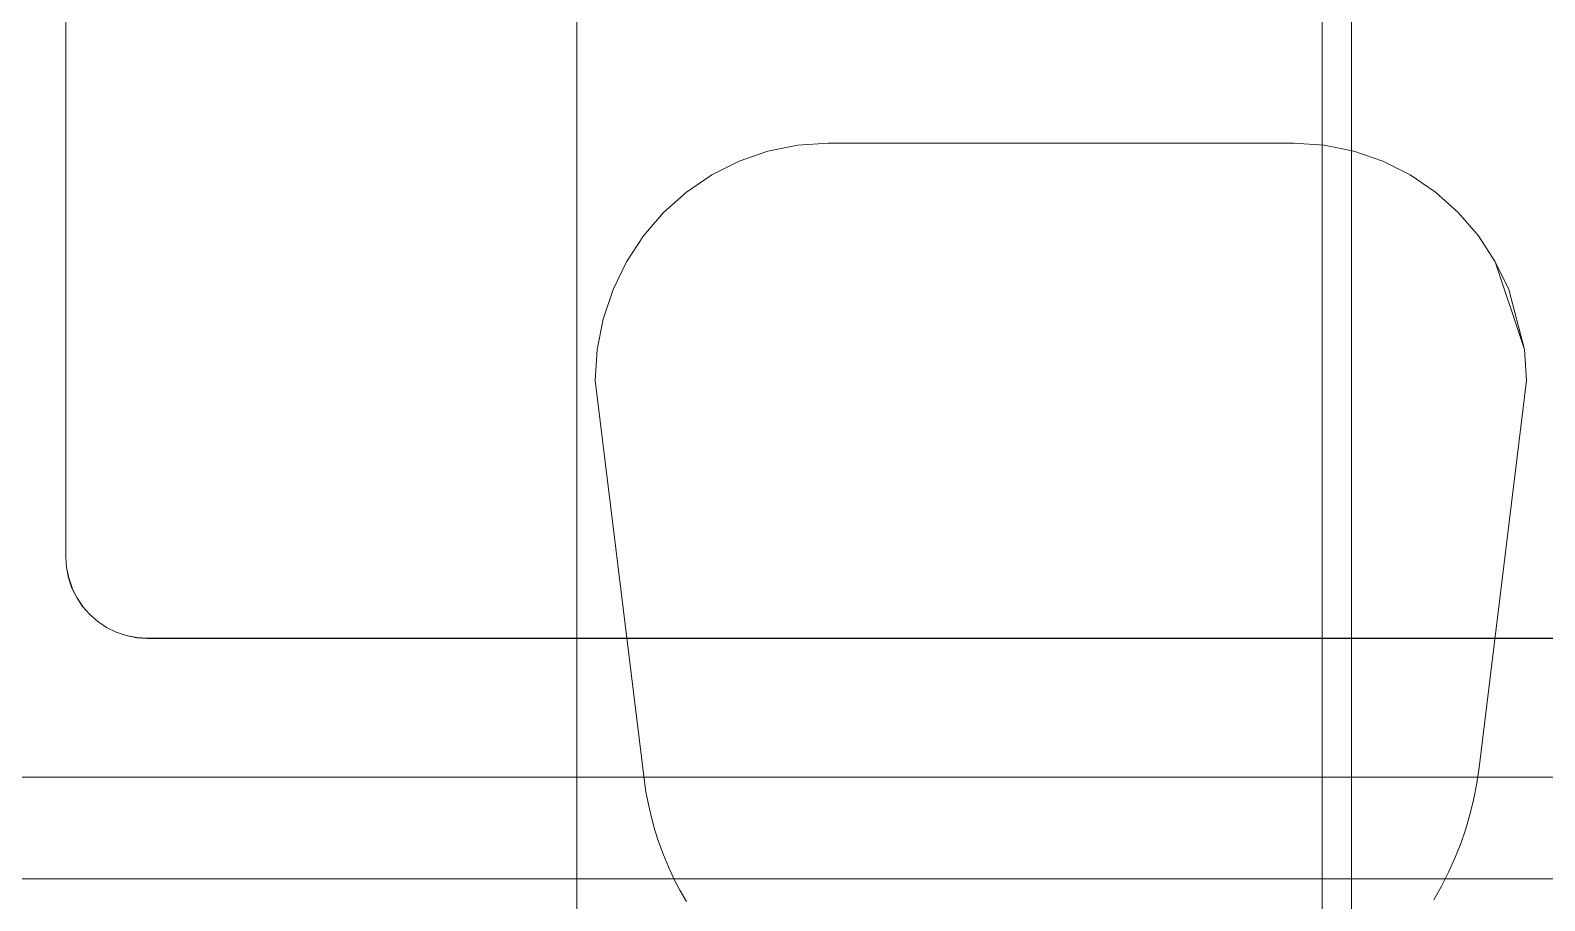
# Model space of a CAD drawing. Extents: x -566 to 72611, y -487 to 32334.
# Drawn here: x 109.22 to 133.65, y 90.65 to 104.69 of the extents above; entities that cross this region are included whole.
import ezdxf

# ---------------------------------------------------------------- set-up
doc = ezdxf.new("R2010")
doc.units = 0
doc.header["$LTSCALE"] = 0.5
doc.header["$MEASUREMENT"] = 0
doc.layers.add('ceilling', color=141, linetype='CONTINUOUS', lineweight=18)
doc.layers.add('floor', color=7, linetype='CONTINUOUS', lineweight=5, true_color=0xcfcfcf)
doc.layers.add('layout', color=7, linetype='CONTINUOUS', lineweight=5, true_color=0xcfcfcf)

msp = doc.modelspace()

# ---------------------------------------------------------------- hatches: boundary and pattern name
at = {"layer": 'floor'}
h = msp.add_hatch(dxfattribs=at)
h.set_pattern_fill('ANSI37', color=256, scale=100, angle=45)
h.set_pattern_definition([(90, (243.028, 267.632), (-12.5, 9e-16), []), (180, (243.028, 267.632), (-9e-16, -12.5), [])])
h.paths.add_polyline_path([(253.46925, 349.5), (154.11744, 349.5), (154.11744, 348.5), (101.14781, 348.5), (101.14781, 349.5), (0, 349.5), (0, 344.5), (36, 344.5, -0.33835703), (0, 308.66941), (0, 308.5), (0, 173.75), (253.46925, 173.75)])
h.paths.add_polyline_path([(36, 344.5), (0, 344.5), (0, 308.66941, 0.33835703)], flags=17)
h.paths.add_polyline_path([(253.46925, 173.75), (0, 173.75), (0, 173.74997), (0, 169.75), (253.46925, 169.75)])
h.paths.add_polyline_path([(253.46925, 169.75), (0, 169.75), (0, 149.21137), (36, 149.21137, -0.33835703), (0, 113.38078), (0, 113.21137), (0, 29.94998), (0, -5), (253.46925, -5)])
h.paths.add_polyline_path([(36, 149.21137), (0, 149.21137), (0, 113.38078, 0.33835703)], flags=17)
h.paths.add_polyline_path([(575.25, 169.75), (510, 169.75), (474.75, 169.75), (327.5, 169.75), (285.46925, 169.75), (285.46925, 165.75), (253.46925, 165.75), (253.46925, -5), (263.99725, -5), (263.99725, 95.99051), (287, 95.99051), (287, 97.5), (292, 97.5), (292, -5), (341.25, -5), (341.25, 13.02988), (341.25012, 15.02988), (346.24839, 15.02988, 0.36108524), (374.08728, 41.24999), (346.25012, 41.24999), (346.25012, 42.99999), (341.25, 42.99999), (341.25, 44.99999), (341.25, 97.5), (357.75, 97.5), (405.75, 97.5), (575.25, 97.5)])

# ---------------------------------------------------------------- linework, layer by layer
at = {"layer": 'ceilling'}
for p, q in [((130.06343, 169.75), (130.06343, -5)), ((0, 91), (341.25006, 91))]:
    msp.add_line(p, q, dxfattribs=at)
at = {"layer": 'layout'}
for points in [[(109.79432, 96.19363, 69.72025), (109.79249, 111.00927, 69.70786), (109.79249, 96.19356, 69.70786)], [(121.6016, 102.83761, 60.05685), (122.0919, 102.87045, 58.93004), (121.6016, 102.83761, 58.93004)], [(122.0919, 102.87045, 58.93004), (121.6016, 102.83761, 60.05685), (122.0919, 102.87045, 60.05685)], [(122.0919, 102.87045, 60.05685), (129.60402, 102.87045, 58.93004), (122.0919, 102.87045, 58.93004)], [(129.60402, 102.87045, 58.93004), (122.0919, 102.87045, 60.05685), (129.60402, 102.87045, 60.05685)], [(129.60402, 102.87045, 60.05685), (130.09428, 102.83761, 58.93004), (129.60402, 102.87045, 58.93004)], [(130.09428, 102.83761, 58.93004), (129.60402, 102.87045, 60.05685), (130.09428, 102.83761, 60.05685)], [(120.65452, 102.57882, 60.05685), (121.11973, 102.73995, 58.93004), (120.65452, 102.57882, 58.93004)], [(121.11973, 102.73995, 58.93004), (120.65452, 102.57882, 60.05685), (121.11973, 102.73995, 60.05685)], [(121.11973, 102.73995, 60.05685), (121.6016, 102.83761, 58.93004), (121.11973, 102.73995, 58.93004)], [(121.6016, 102.83761, 58.93004), (121.11973, 102.73995, 60.05685), (121.6016, 102.83761, 60.05685)], [(130.09428, 102.83761, 60.05685), (130.57615, 102.73995, 58.93004), (130.09428, 102.83761, 58.93004)], [(130.57615, 102.73995, 58.93004), (130.09428, 102.83761, 60.05685), (130.57615, 102.73995, 60.05685)], [(130.57615, 102.73995, 60.05685), (131.04139, 102.57882, 58.93004), (130.57615, 102.73995, 58.93004)], [(131.04139, 102.57882, 58.93004), (130.57615, 102.73995, 60.05685), (131.04139, 102.57882, 60.05685)], [(120.21385, 102.35714, 60.05685), (120.65452, 102.57882, 58.93004), (120.21385, 102.35714, 58.93004)], [(120.65452, 102.57882, 58.93004), (120.21385, 102.35714, 60.05685), (120.65452, 102.57882, 60.05685)], [(131.04139, 102.57882, 60.05685), (131.48204, 102.35714, 58.93004), (131.04139, 102.57882, 58.93004)], [(131.48204, 102.35714, 58.93004), (131.04139, 102.57882, 60.05685), (131.48204, 102.35714, 60.05685)], [(119.80534, 102.0787, 60.05685), (120.21385, 102.35714, 58.93004), (119.80534, 102.0787, 58.93004)], [(120.21385, 102.35714, 58.93004), (119.80534, 102.0787, 60.05685), (120.21385, 102.35714, 60.05685)], [(131.48204, 102.35714, 60.05685), (131.89058, 102.0787, 58.93004), (131.48204, 102.35714, 58.93004)], [(131.89058, 102.0787, 58.93004), (131.48204, 102.35714, 60.05685), (131.89058, 102.0787, 60.05685)], [(119.43596, 101.74826, 60.05685), (119.80534, 102.0787, 58.93004), (119.43596, 101.74826, 58.93004)], [(119.80534, 102.0787, 58.93004), (119.43596, 101.74826, 60.05685), (119.80534, 102.0787, 60.05685)], [(131.89058, 102.0787, 60.05685), (132.25996, 101.74826, 58.93004), (131.89058, 102.0787, 58.93004)], [(132.25996, 101.74826, 58.93004), (131.89058, 102.0787, 60.05685), (132.25996, 101.74826, 60.05685)], [(119.11204, 101.37155, 58.93004), (119.43596, 101.74826, 60.05685), (119.43596, 101.74826, 58.93004)], [(119.43596, 101.74826, 60.05685), (119.11204, 101.37155, 58.93004), (119.11204, 101.37155, 60.05685)], [(132.5839, 101.37155, 60.05685), (132.25996, 101.74826, 58.93004), (132.25996, 101.74826, 60.05685)], [(132.25996, 101.74826, 58.93004), (132.5839, 101.37155, 60.05685), (132.5839, 101.37155, 58.93004)], [(118.83903, 100.9548, 58.93004), (119.11204, 101.37155, 60.05685), (119.11204, 101.37155, 58.93004)], [(119.11204, 101.37155, 60.05685), (118.83903, 100.9548, 58.93004), (118.83903, 100.9548, 60.05685)], [(132.85685, 100.9548, 60.05685), (132.5839, 101.37155, 58.93004), (132.5839, 101.37155, 60.05685)], [(132.5839, 101.37155, 58.93004), (132.85685, 100.9548, 60.05685), (132.85685, 100.9548, 58.93004)], [(118.62175, 100.50534, 58.93004), (118.83903, 100.9548, 60.05685), (118.83903, 100.9548, 58.93004)], [(118.83903, 100.9548, 60.05685), (118.62175, 100.50534, 58.93004), (118.62175, 100.50534, 60.05685)], [(133.07417, 100.50534, 60.05685), (132.85685, 100.9548, 58.93004), (132.85685, 100.9548, 60.05685)], [(132.85685, 100.9548, 58.93004), (133.07417, 100.50534, 60.05685), (133.32795, 99.53927, 58.93004)], [(118.46385, 100.03085, 58.93004), (118.62175, 100.50534, 60.05685), (118.62175, 100.50534, 58.93004)], [(118.62175, 100.50534, 60.05685), (118.46385, 100.03085, 58.93004), (118.46385, 100.03085, 60.05685)], [(118.36796, 99.53927, 58.93004), (118.46385, 100.03085, 60.05685), (118.46385, 100.03085, 58.93004)], [(118.46385, 100.03085, 60.05685), (118.36796, 99.53927, 58.93004), (118.36796, 99.53927, 60.05685)], [(118.33586, 99.03927, 58.93004), (118.36796, 99.53927, 60.05685), (118.36796, 99.53927, 58.93004)], [(118.36796, 99.53927, 60.05685), (118.33586, 99.03927, 58.93004), (118.33586, 99.03927, 60.05685)], [(133.36009, 99.03927, 60.05685), (133.32795, 99.53927, 58.93004), (133.32795, 99.53927, 60.05685)], [(133.32795, 99.53927, 58.93004), (133.36009, 99.03927, 60.05685), (133.36009, 99.03927, 58.93004)], [(119.12327, 92.61398, 58.93004), (118.33586, 99.03927, 60.05685), (118.33586, 99.03927, 58.93004)], [(118.33586, 99.03927, 60.05685), (119.12327, 92.61398, 58.93004), (119.12327, 92.61398, 60.05685)], [(132.59486, 92.79513, 60.05685), (133.36009, 99.03927, 58.93004), (133.36009, 99.03927, 60.05685)], [(133.36009, 99.03927, 58.93004), (132.59486, 92.79513, 60.05685), (132.59486, 92.79513, 58.93004)], [(109.79249, 96.19356, 69.70786), (109.80555, 96.02215, 69.72025), (109.79432, 96.19363, 69.72025)], [(109.80555, 96.02215, 69.72025), (109.79249, 96.19356, 69.70786), (109.80372, 96.0219, 69.70786)], [(109.80372, 96.0219, 69.70786), (109.839, 95.85363, 69.72025), (109.80555, 96.02215, 69.72025)], [(109.839, 95.85363, 69.72025), (109.80372, 96.0219, 69.70786), (109.83729, 95.85317, 69.70786)], [(109.83729, 95.85317, 69.70786), (109.8943, 95.69094, 69.72025), (109.839, 95.85363, 69.72025)], [(109.8943, 95.69094, 69.72025), (109.83729, 95.85317, 69.70786), (109.89259, 95.69027, 69.70786)], [(109.89625, 95.69173, 69.72617), (109.839, 95.85363, 69.72025), (109.8943, 95.69094, 69.72025)], [(109.89259, 95.69027, 69.70786), (109.97023, 95.53686, 69.72025), (109.8943, 95.69094, 69.72025)], [(109.97023, 95.53686, 69.72025), (109.89259, 95.69027, 69.70786), (109.96876, 95.53597, 69.70786)], [(109.96876, 95.53597, 69.70786), (110.06569, 95.394, 69.72025), (109.97023, 95.53686, 69.72025)], [(110.06434, 95.39291, 69.70786), (109.96876, 95.53597, 69.70786), (110.06569, 95.394, 69.72025)], [(110.17897, 95.26482, 69.72025), (110.06434, 95.39291, 69.70786), (110.17775, 95.26357, 69.70786)], [(110.17775, 95.26357, 69.70786), (110.30812, 95.15157, 69.72025), (110.17897, 95.26482, 69.72025)], [(110.30812, 95.15157, 69.72025), (110.17775, 95.26357, 69.70786), (110.30702, 95.15014, 69.70786)], [(110.30812, 95.15157, 69.72025), (110.45106, 95.05611, 69.72025), (110.30702, 95.15014, 69.70786)], [(110.45008, 95.05456, 69.70786), (110.30702, 95.15014, 69.70786), (110.45106, 95.05611, 69.72025)], [(110.60511, 94.98012, 69.72025), (110.45008, 95.05456, 69.70786), (110.60438, 94.97848, 69.70786)], [(110.76783, 94.92489, 69.72025), (110.60438, 94.97848, 69.70786), (110.76735, 94.92318, 69.70786)], [(110.93629, 94.89138, 69.72025), (110.76735, 94.92318, 69.70786), (110.93605, 94.88961, 69.70786)], [(110.93605, 94.88961, 69.70786), (111.1078, 94.88015, 69.72025), (110.93629, 94.89138, 69.72025)], [(111.1078, 94.88015, 69.72025), (110.93605, 94.88961, 69.70786), (111.10768, 94.87835, 69.70786)], [(140.53297, 94.88015, 69.72025), (111.10768, 94.87835, 69.70786), (140.53297, 94.87835, 69.70786)], [(111.10768, 94.87835, 69.70786), (140.53297, 94.88015, 69.72025), (111.1078, 94.88015, 69.72025)], [(119.15342, 92.40451, 58.93004), (119.12327, 92.61398, 60.05685), (119.12327, 92.61398, 58.93004)], [(119.12327, 92.61398, 60.05685), (119.15342, 92.40451, 58.93004), (119.15342, 92.40451, 60.05685)], [(132.55833, 92.54476, 60.05685), (132.59486, 92.79513, 58.93004), (132.59486, 92.79513, 60.05685)], [(132.59486, 92.79513, 58.93004), (132.55833, 92.54476, 60.05685), (132.55833, 92.54476, 58.93004)], [(119.1923, 92.1965, 58.93004), (119.15342, 92.40451, 60.05685), (119.15342, 92.40451, 58.93004)], [(119.15342, 92.40451, 60.05685), (119.1923, 92.1965, 58.93004), (119.1923, 92.1965, 60.05685)], [(132.51036, 92.29647, 60.05685), (132.55833, 92.54476, 58.93004), (132.55833, 92.54476, 60.05685)], [(132.55833, 92.54476, 58.93004), (132.51036, 92.29647, 60.05685), (132.51036, 92.29647, 58.93004)], [(119.23991, 91.99044, 58.93004), (119.1923, 92.1965, 60.05685), (119.1923, 92.1965, 58.93004)], [(119.1923, 92.1965, 60.05685), (119.23991, 91.99044, 58.93004), (119.23991, 91.99044, 60.05685)], [(132.45106, 92.05075, 60.05685), (132.51036, 92.29647, 58.93004), (132.51036, 92.29647, 60.05685)], [(132.51036, 92.29647, 58.93004), (132.45106, 92.05075, 60.05685), (132.45106, 92.05075, 58.93004)], [(119.29612, 91.78659, 58.93004), (119.23991, 91.99044, 60.05685), (119.23991, 91.99044, 58.93004)], [(119.23991, 91.99044, 60.05685), (119.29612, 91.78659, 58.93004), (119.29612, 91.78659, 60.05685)], [(132.38054, 91.80807, 60.05685), (132.45106, 92.05075, 58.93004), (132.45106, 92.05075, 60.05685)], [(132.45106, 92.05075, 58.93004), (132.38054, 91.80807, 60.05685), (132.38054, 91.80807, 58.93004)], [(119.36082, 91.58541, 58.93004), (119.29612, 91.78659, 60.05685), (119.29612, 91.78659, 58.93004)], [(119.29612, 91.78659, 60.05685), (119.36082, 91.58541, 58.93004), (119.36082, 91.58541, 60.05685)], [(132.29896, 91.56906, 60.05685), (132.38054, 91.80807, 58.93004), (132.38054, 91.80807, 60.05685)], [(132.38054, 91.80807, 58.93004), (132.29896, 91.56906, 60.05685), (132.29896, 91.56906, 58.93004)], [(119.43394, 91.38729, 58.93004), (119.36082, 91.58541, 60.05685), (119.36082, 91.58541, 58.93004)], [(119.36082, 91.58541, 60.05685), (119.43394, 91.38729, 58.93004), (119.43394, 91.38729, 60.05685)], [(119.51524, 91.19247, 58.93004), (119.43394, 91.38729, 60.05685), (119.43394, 91.38729, 58.93004)], [(119.43394, 91.38729, 60.05685), (119.51524, 91.19247, 58.93004), (119.51524, 91.19247, 60.05685)], [(132.29896, 91.56906, 58.93004), (132.20649, 91.33419, 60.05685), (132.20649, 91.33419, 58.93004)], [(132.29896, 91.56906, 60.05685), (132.29896, 91.56906, 58.93004), (132.20649, 91.33419, 60.05685)], [(119.60472, 91.00143, 58.93004), (119.51524, 91.19247, 60.05685), (119.51524, 91.19247, 58.93004)], [(119.51524, 91.19247, 60.05685), (119.60472, 91.00143, 58.93004), (119.60472, 91.00143, 60.05685)], [(132.10337, 91.10409, 60.05685), (132.20649, 91.33419, 58.93004), (132.20649, 91.33419, 60.05685)], [(132.20649, 91.33419, 58.93004), (132.10337, 91.10409, 60.05685), (132.10337, 91.10409, 58.93004)], [(119.70207, 90.81454, 58.93004), (119.60472, 91.00143, 60.05685), (119.60472, 91.00143, 58.93004)], [(119.60472, 91.00143, 60.05685), (119.70207, 90.81454, 58.93004), (119.70207, 90.81454, 60.05685)], [(131.98982, 90.87911, 60.05685), (132.10337, 91.10409, 58.93004), (132.10337, 91.10409, 60.05685)], [(132.10337, 91.10409, 58.93004), (131.98982, 90.87911, 60.05685), (131.98982, 90.87911, 58.93004)], [(119.80723, 90.63192, 58.93004), (119.70207, 90.81454, 60.05685), (119.70207, 90.81454, 58.93004)], [(119.70207, 90.81454, 60.05685), (119.80723, 90.63192, 58.93004), (119.80723, 90.63192, 60.05685)], [(131.86604, 90.65975, 60.05685), (131.98982, 90.87911, 58.93004), (131.98982, 90.87911, 60.05685)], [(131.98982, 90.87911, 58.93004), (131.86604, 90.65975, 60.05685), (131.86604, 90.65975, 58.93004)]]:
    msp.add_3dface(points, dxfattribs=at)

doc.saveas('drawing.dxf')
